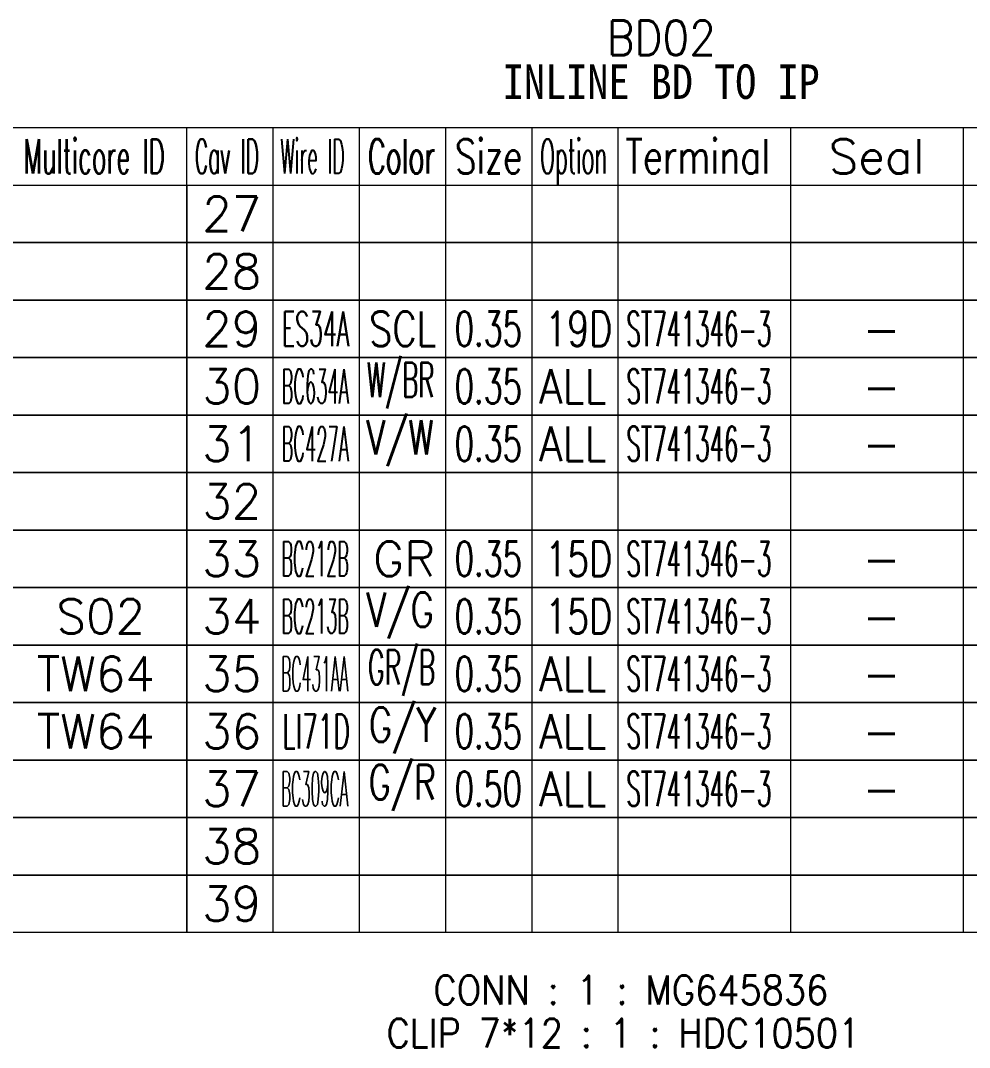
# Model space of a CAD drawing. Header units: inches. Extents: x 47316 to 59086, y 3141 to 11743.
# Drawn here: x 50629.4 to 50711.9, y 6141.8 to 6231.1 of the extents above; entities that cross this region are included whole.
import ezdxf

# ---------------------------------------------------------------- set-up
doc = ezdxf.new("R2010")
doc.units = ezdxf.units.IN
doc.header["$MEASUREMENT"] = 0
doc.styles.get("Standard").update_dxf_attribs({"font": ''})
doc.styles.get('Standard').set_extended_font_data('SimSun')

msp = doc.modelspace()

# ---------------------------------------------------------------- linework, layer by layer
at = {"color": 0, "linetype": 'Continuous', "lineweight": 15}
for p, q in [((50478.854, 6221.809), (50891.354, 6221.809)), ((50478.854, 6216.809), (50891.354, 6216.809))]:
    msp.add_line(p, q, dxfattribs=at)
at = {"color": 7, "linetype": 'Continuous', "lineweight": 15}
for p, q in [((50643.854, 6216.809), (50643.854, 6221.809)), ((50651.354, 6216.809), (50651.354, 6221.809)), ((50658.854, 6216.809), (50658.854, 6221.809)), ((50666.354, 6216.809), (50666.354, 6221.809)), ((50673.854, 6216.809), (50673.854, 6221.809)), ((50681.354, 6216.809), (50681.354, 6221.809)), ((50696.354, 6216.809), (50696.354, 6221.809)), ((50711.354, 6216.809), (50711.354, 6221.809))]:
    msp.add_line(p, q, dxfattribs=at)
at = {"color": 102, "linetype": 'Continuous', "lineweight": 15}
for p, q in [((50651.354, 6211.809), (50651.354, 6216.809)), ((50658.854, 6211.809), (50658.854, 6216.809)), ((50666.354, 6211.809), (50666.354, 6216.809)), ((50673.854, 6211.809), (50673.854, 6216.809)), ((50681.354, 6211.809), (50681.354, 6216.809)), ((50696.354, 6211.809), (50696.354, 6216.809)), ((50711.354, 6211.809), (50711.354, 6216.809)), ((50651.354, 6206.809), (50651.354, 6211.809)), ((50658.854, 6206.809), (50658.854, 6211.809)), ((50666.354, 6206.809), (50666.354, 6211.809)), ((50673.854, 6206.809), (50673.854, 6211.809)), ((50681.354, 6206.809), (50681.354, 6211.809)), ((50696.354, 6206.809), (50696.354, 6211.809)), ((50711.354, 6206.809), (50711.354, 6211.809)), ((50651.354, 6201.809), (50651.354, 6206.809)), ((50658.854, 6201.809), (50658.854, 6206.809)), ((50666.354, 6201.809), (50666.354, 6206.809)), ((50673.854, 6201.809), (50673.854, 6206.809)), ((50681.354, 6201.809), (50681.354, 6206.809)), ((50696.354, 6201.809), (50696.354, 6206.809)), ((50711.354, 6201.809), (50711.354, 6206.809)), ((50651.354, 6196.809), (50651.354, 6201.809)), ((50658.854, 6196.809), (50658.854, 6201.809)), ((50666.354, 6196.809), (50666.354, 6201.809)), ((50673.854, 6196.809), (50673.854, 6201.809)), ((50681.354, 6196.809), (50681.354, 6201.809)), ((50696.354, 6196.809), (50696.354, 6201.809)), ((50711.354, 6196.809), (50711.354, 6201.809)), ((50651.354, 6191.809), (50651.354, 6196.809)), ((50658.854, 6191.809), (50658.854, 6196.809)), ((50666.354, 6191.809), (50666.354, 6196.809)), ((50673.854, 6191.809), (50673.854, 6196.809)), ((50681.354, 6191.809), (50681.354, 6196.809)), ((50696.354, 6191.809), (50696.354, 6196.809)), ((50711.354, 6191.809), (50711.354, 6196.809)), ((50651.354, 6186.809), (50651.354, 6191.809)), ((50658.854, 6186.809), (50658.854, 6191.809)), ((50666.354, 6186.809), (50666.354, 6191.809)), ((50673.854, 6186.809), (50673.854, 6191.809)), ((50681.354, 6186.809), (50681.354, 6191.809)), ((50696.354, 6186.809), (50696.354, 6191.809)), ((50711.354, 6186.809), (50711.354, 6191.809)), ((50651.354, 6181.809), (50651.354, 6186.809)), ((50658.854, 6181.809), (50658.854, 6186.809)), ((50666.354, 6181.809), (50666.354, 6186.809)), ((50673.854, 6181.809), (50673.854, 6186.809)), ((50681.354, 6181.809), (50681.354, 6186.809)), ((50696.354, 6181.809), (50696.354, 6186.809)), ((50711.354, 6181.809), (50711.354, 6186.809)), ((50651.354, 6176.809), (50651.354, 6181.809)), ((50658.854, 6176.809), (50658.854, 6181.809)), ((50666.354, 6176.809), (50666.354, 6181.809)), ((50673.854, 6176.809), (50673.854, 6181.809)), ((50681.354, 6176.809), (50681.354, 6181.809)), ((50696.354, 6176.809), (50696.354, 6181.809)), ((50711.354, 6176.809), (50711.354, 6181.809)), ((50651.354, 6171.809), (50651.354, 6176.809)), ((50658.854, 6171.809), (50658.854, 6176.809)), ((50666.354, 6171.809), (50666.354, 6176.809)), ((50673.854, 6171.809), (50673.854, 6176.809)), ((50681.354, 6171.809), (50681.354, 6176.809)), ((50696.354, 6171.809), (50696.354, 6176.809)), ((50711.354, 6171.809), (50711.354, 6176.809)), ((50651.354, 6166.809), (50651.354, 6171.809)), ((50658.854, 6166.809), (50658.854, 6171.809)), ((50666.354, 6166.809), (50666.354, 6171.809)), ((50673.854, 6166.809), (50673.854, 6171.809)), ((50681.354, 6166.809), (50681.354, 6171.809)), ((50696.354, 6166.809), (50696.354, 6171.809)), ((50711.354, 6166.809), (50711.354, 6171.809)), ((50651.354, 6161.809), (50651.354, 6166.809)), ((50658.854, 6161.809), (50658.854, 6166.809)), ((50666.354, 6161.809), (50666.354, 6166.809)), ((50673.854, 6161.809), (50673.854, 6166.809)), ((50681.354, 6161.809), (50681.354, 6166.809)), ((50696.354, 6161.809), (50696.354, 6166.809)), ((50711.354, 6161.809), (50711.354, 6166.809)), ((50651.354, 6156.809), (50651.354, 6161.809)), ((50658.854, 6156.809), (50658.854, 6161.809)), ((50666.354, 6156.809), (50666.354, 6161.809)), ((50673.854, 6156.809), (50673.854, 6161.809)), ((50681.354, 6156.809), (50681.354, 6161.809)), ((50696.354, 6156.809), (50696.354, 6161.809)), ((50711.354, 6156.809), (50711.354, 6161.809)), ((50651.354, 6151.809), (50651.354, 6156.809)), ((50658.854, 6151.809), (50658.854, 6156.809)), ((50666.354, 6151.809), (50666.354, 6156.809)), ((50673.854, 6151.809), (50673.854, 6156.809)), ((50681.354, 6151.809), (50681.354, 6156.809)), ((50696.354, 6151.809), (50696.354, 6156.809)), ((50711.354, 6151.809), (50711.354, 6156.809))]:
    msp.add_line(p, q, dxfattribs=at)
at = {"color": 0, "linetype": 'Continuous', "lineweight": 15}
for points in [[(50561.354, 6211.809), (50561.354, 6216.809), (50643.854, 6216.809), (50643.854, 6211.809)], [(50643.854, 6211.809), (50643.854, 6216.809), (50726.354, 6216.809), (50726.354, 6211.809)], [(50561.354, 6206.809), (50561.354, 6211.809), (50643.854, 6211.809), (50643.854, 6206.809)], [(50643.854, 6206.809), (50643.854, 6211.809), (50726.354, 6211.809), (50726.354, 6206.809)], [(50561.354, 6201.809), (50561.354, 6206.809), (50643.854, 6206.809), (50643.854, 6201.809)], [(50643.854, 6201.809), (50643.854, 6206.809), (50726.354, 6206.809), (50726.354, 6201.809)], [(50561.354, 6196.809), (50561.354, 6201.809), (50643.854, 6201.809), (50643.854, 6196.809)], [(50643.854, 6196.809), (50643.854, 6201.809), (50726.354, 6201.809), (50726.354, 6196.809)], [(50561.354, 6191.809), (50561.354, 6196.809), (50643.854, 6196.809), (50643.854, 6191.809)], [(50643.854, 6191.809), (50643.854, 6196.809), (50726.354, 6196.809), (50726.354, 6191.809)], [(50561.354, 6186.809), (50561.354, 6191.809), (50643.854, 6191.809), (50643.854, 6186.809)], [(50643.854, 6186.809), (50643.854, 6191.809), (50726.354, 6191.809), (50726.354, 6186.809)], [(50561.354, 6181.809), (50561.354, 6186.809), (50643.854, 6186.809), (50643.854, 6181.809)], [(50643.854, 6181.809), (50643.854, 6186.809), (50726.354, 6186.809), (50726.354, 6181.809)], [(50561.354, 6176.809), (50561.354, 6181.809), (50643.854, 6181.809), (50643.854, 6176.809)], [(50643.854, 6176.809), (50643.854, 6181.809), (50726.354, 6181.809), (50726.354, 6176.809)], [(50561.354, 6171.809), (50561.354, 6176.809), (50643.854, 6176.809), (50643.854, 6171.809)], [(50643.854, 6171.809), (50643.854, 6176.809), (50726.354, 6176.809), (50726.354, 6171.809)], [(50561.354, 6166.809), (50561.354, 6171.809), (50643.854, 6171.809), (50643.854, 6166.809)], [(50643.854, 6166.809), (50643.854, 6171.809), (50726.354, 6171.809), (50726.354, 6166.809)], [(50561.354, 6161.809), (50561.354, 6166.809), (50643.854, 6166.809), (50643.854, 6161.809)], [(50643.854, 6161.809), (50643.854, 6166.809), (50726.354, 6166.809), (50726.354, 6161.809)], [(50561.354, 6156.809), (50561.354, 6161.809), (50643.854, 6161.809), (50643.854, 6156.809)], [(50643.854, 6156.809), (50643.854, 6161.809), (50726.354, 6161.809), (50726.354, 6156.809)], [(50561.354, 6151.809), (50561.354, 6156.809), (50643.854, 6156.809), (50643.854, 6151.809)], [(50643.854, 6151.809), (50643.854, 6156.809), (50726.354, 6156.809), (50726.354, 6151.809)]]:
    msp.add_lwpolyline(points, close=True, dxfattribs=at)

# ---------------------------------------------------------------- texts
at = {"color": 6, "linetype": 'Continuous', "lineweight": 20, "char_height": 3, "attachment_point": 1}
for s, insert, width in [('\\Fromans.shx;\\W0.9000000000;\\T1.0000000000;\\o\\lBD02', (50680.347, 6231.127), 10.54286), ('\\f黑体|b0|i0|c1|p0;\\W0.9000000000;\\T1.0000000000;\\o\\lINLINE BD TO IP', (50671.315, 6227.309), 29.1236)]:
    msp.add_mtext(s, dxfattribs=dict(at, insert=insert, width=width))
at = {"color": 7, "linetype": 'Continuous', "lineweight": 15, "char_height": 3, "attachment_point": 1}
for s, insert, width in [('\\Fromans.shx;\\W0.5185185185;\\T1.0000000000;\\o\\lMulticore ID', (50629.65, 6220.809), 14), ('\\Fromans.shx;\\W0.4292452830;\\T1.0000000000;\\o\\lCav ID', (50644.538, 6220.809), 6.5), ('\\Fromans.shx;\\W0.4026548673;\\T1.0000000000;\\o\\lWire ID', (50651.969, 6220.809), 6.5), ('\\Fromans.shx;\\W0.5687500000;\\T1.0000000000;\\o\\lColor', (50659.597, 6220.809), 6.5), ('\\Fromans.shx;\\W0.7222222222;\\T1.0000000000;\\o\\lSize', (50667.163, 6220.809), 6.5), ('\\Fromans.shx;\\W0.4595959596;\\T1.0000000000;\\o\\lOption', (50674.551, 6220.809), 6.5), ('\\Fromans.shx;\\W0.7480916031;\\T1.0000000000;\\o\\lTerminal', (50681.961, 6220.809), 14), ('\\Fromans.shx;\\W1.0000000000;\\T1.0000000000;\\o\\lSeal', (50699.639, 6220.809), 9.28571), ('\\Fromans.shx;\\W1.0000000000;\\T1.0000000000;\\o\\l27', (50645.175, 6215.809), 5.71429), ('\\Fromans.shx;\\W1.0000000000;\\T1.0000000000;\\o\\l28', (50645.175, 6210.809), 5.71429), ('\\Fromans.shx;\\W1.0000000000;\\T1.0000000000;\\o\\l29', (50645.175, 6205.809), 5.71429), ('\\Fromans.shx;\\W1.0000000000;\\T1.0000000000;\\o\\l30', (50645.175, 6200.809), 5.71429), ('\\Fromans.shx;\\W1.0000000000;\\T1.0000000000;\\o\\l31', (50645.175, 6195.809), 5.71429), ('\\Fromans.shx;\\W1.0000000000;\\T1.0000000000;\\o\\l32', (50645.175, 6190.809), 5.71429), ('\\Fromans.shx;\\W1.0000000000;\\T1.0000000000;\\o\\l33', (50645.175, 6185.809), 5.71429), ('\\Fromans.shx;\\W1.0000000000;\\T1.0000000000;\\o\\l34', (50645.175, 6180.809), 5.71429), ('\\Fromans.shx;\\W1.0000000000;\\T1.0000000000;\\o\\l35', (50645.175, 6175.809), 5.71429), ('\\Fromans.shx;\\W1.0000000000;\\T1.0000000000;\\o\\l36', (50645.175, 6170.809), 5.71429), ('\\Fromans.shx;\\W1.0000000000;\\T1.0000000000;\\o\\l37', (50645.175, 6165.809), 5.71429), ('\\Fromans.shx;\\W1.0000000000;\\T1.0000000000;\\o\\l38', (50645.175, 6160.809), 5.71429), ('\\Fromans.shx;\\W1.0000000000;\\T1.0000000000;\\o\\l39', (50645.175, 6155.809), 5.71429)]:
    msp.add_mtext(s, dxfattribs=dict(at, insert=insert, width=width))
at = {"color": 21, "linetype": 'Continuous', "lineweight": 15, "char_height": 3, "attachment_point": 1}
for s, insert, width in [('\\Fromans.shx;\\W0.4690721649;\\T1.0000000000;\\o\\lES34A', (50652.122, 6205.809), 6.5), ('\\Fromans.shx;\\W0.6500000000;\\T1.0000000000;\\o\\l0.35', (50667.132, 6205.809), 6.5), ('\\Fromans.shx;\\W0.4851485149;\\T1.0000000000;\\o\\lST741346-3', (50682.062, 6205.809), 14), ('\\Fromans.shx;\\W0.3791666667;\\T1.0000000000;\\o\\lBC634A', (50652.07, 6200.809), 6.5), ('\\Fromans.shx;\\W0.6500000000;\\T1.0000000000;\\o\\l0.35', (50667.132, 6200.809), 6.5), ('\\Fromans.shx;\\W0.4851485149;\\T1.0000000000;\\o\\lST741346-3', (50682.062, 6200.809), 14), ('\\Fromans.shx;\\W0.3791666667;\\T1.0000000000;\\o\\lBC427A', (50652.07, 6195.809), 6.5), ('\\Fromans.shx;\\W0.6500000000;\\T1.0000000000;\\o\\l0.35', (50667.132, 6195.809), 6.5), ('\\Fromans.shx;\\W0.4851485149;\\T1.0000000000;\\o\\lST741346-3', (50682.062, 6195.809), 14), ('\\Fromans.shx;\\W0.3699186992;\\T1.0000000000;\\o\\lBC212B', (50652.065, 6185.809), 6.5), ('\\Fromans.shx;\\W0.6500000000;\\T1.0000000000;\\o\\l0.35', (50667.132, 6185.809), 6.5), ('\\Fromans.shx;\\W0.4851485149;\\T1.0000000000;\\o\\lST741346-3', (50682.062, 6185.809), 14), ('\\Fromans.shx;\\W1.0000000000;\\T1.0000000000;\\o\\lS02', (50632.497, 6180.809), 8.57143), ('\\Fromans.shx;\\W0.3699186992;\\T1.0000000000;\\o\\lBC213B', (50652.065, 6180.809), 6.5), ('\\Fromans.shx;\\W0.6500000000;\\T1.0000000000;\\o\\l0.35', (50667.132, 6180.809), 6.5), ('\\Fromans.shx;\\W0.4851485149;\\T1.0000000000;\\o\\lST741346-3', (50682.062, 6180.809), 14), ('\\Fromans.shx;\\W1.0000000000;\\T1.0000000000;\\o\\lTW64', (50630.782, 6175.809), 11.42857), ('\\Fromans.shx;\\W0.3297101449;\\T1.0000000000;\\o\\lBC431AA', (50652.042, 6175.809), 6.5), ('\\Fromans.shx;\\W0.6500000000;\\T1.0000000000;\\o\\l0.35', (50667.132, 6175.809), 6.5), ('\\Fromans.shx;\\W0.4851485149;\\T1.0000000000;\\o\\lST741346-3', (50682.062, 6175.809), 14), ('\\Fromans.shx;\\W1.0000000000;\\T1.0000000000;\\o\\lTW64', (50630.782, 6170.809), 11.42857), ('\\Fromans.shx;\\W0.5290697674;\\T1.0000000000;\\o\\lLI71D', (50652.156, 6170.809), 6.5), ('\\Fromans.shx;\\W0.6500000000;\\T1.0000000000;\\o\\l0.35', (50667.132, 6170.809), 6.5), ('\\Fromans.shx;\\W0.4851485149;\\T1.0000000000;\\o\\lST741346-3', (50682.062, 6170.809), 14), ('\\Fromans.shx;\\W0.3226950355;\\T1.0000000000;\\o\\lBC309CA', (50652.038, 6165.809), 6.5), ('\\Fromans.shx;\\W0.6500000000;\\T1.0000000000;\\o\\l0.50', (50667.132, 6165.809), 6.5), ('\\Fromans.shx;\\W0.4851485149;\\T1.0000000000;\\o\\lST741346-3', (50682.062, 6165.809), 14)]:
    msp.add_mtext(s, dxfattribs=dict(at, insert=insert, width=width))
at = {"color": 140, "linetype": 'Continuous', "lineweight": 15, "char_height": 3, "attachment_point": 1}
for s, insert, width in [('\\Fromans.shx;\\W0.7844827586;\\T1.0000000000;\\o\\lSCL', (50659.69, 6205.809), 6.5), ('\\Fromans.shx;\\W0.7459016393;\\T1.0000000000;\\o\\l19D', (50674.993, 6205.809), 6.5), ('\\Fromans.shx;\\W1.0000000000;\\T1.0000000000;\\o\\l-', (50702.568, 6205.809), 3.71429), ('\\Fromans.shx;\\W0.5170454545;\\T1.0000000000;\\o\\lW/BR', (50659.501, 6201.381), 6.5), ('\\Fromans.shx;\\W0.8750000000;\\T1.0000000000;\\o\\lALL', (50674.479, 6200.809), 6.5), ('\\Fromans.shx;\\W1.0000000000;\\T1.0000000000;\\o\\l-', (50702.568, 6200.809), 3.71429), ('\\Fromans.shx;\\W0.7109375000;\\T1.0000000000;\\o\\lV/W', (50659.455, 6196.381), 6.5), ('\\Fromans.shx;\\W0.8750000000;\\T1.0000000000;\\o\\lALL', (50674.479, 6195.809), 6.5), ('\\Fromans.shx;\\W1.0000000000;\\T1.0000000000;\\o\\l-', (50702.568, 6195.809), 3.71429), ('\\Fromans.shx;\\W1.0000000000;\\T1.0000000000;\\o\\lGR', (50660.032, 6185.809), 6), ('\\Fromans.shx;\\W0.7459016393;\\T1.0000000000;\\o\\l15D', (50674.993, 6185.809), 6.5), ('\\Fromans.shx;\\W1.0000000000;\\T1.0000000000;\\o\\l-', (50702.568, 6185.809), 3.71429), ('\\Fromans.shx;\\W0.7459016393;\\T1.0000000000;\\o\\lV/G', (50659.46, 6181.381), 6.5), ('\\Fromans.shx;\\W0.7459016393;\\T1.0000000000;\\o\\l15D', (50674.993, 6180.809), 6.5), ('\\Fromans.shx;\\W1.0000000000;\\T1.0000000000;\\o\\l-', (50702.568, 6180.809), 3.71429), ('\\Fromans.shx;\\W0.5352941176;\\T1.0000000000;\\o\\lGR/B', (50659.583, 6176.381), 6.5), ('\\Fromans.shx;\\W0.8750000000;\\T1.0000000000;\\o\\lALL', (50674.479, 6175.809), 6.5), ('\\Fromans.shx;\\W1.0000000000;\\T1.0000000000;\\o\\l-', (50702.568, 6175.809), 3.71429), ('\\Fromans.shx;\\W0.7459016393;\\T1.0000000000;\\o\\lG/Y', (50659.673, 6171.381), 6.5), ('\\Fromans.shx;\\W0.8750000000;\\T1.0000000000;\\o\\lALL', (50674.479, 6170.809), 6.5), ('\\Fromans.shx;\\W1.0000000000;\\T1.0000000000;\\o\\l-', (50702.568, 6170.809), 3.71429), ('\\Fromans.shx;\\W0.7109375000;\\T1.0000000000;\\o\\lG/R', (50659.658, 6166.381), 6.5), ('\\Fromans.shx;\\W0.8750000000;\\T1.0000000000;\\o\\lALL', (50674.479, 6165.809), 6.5), ('\\Fromans.shx;\\W1.0000000000;\\T1.0000000000;\\o\\l-', (50702.568, 6165.809), 3.71429)]:
    msp.add_mtext(s, dxfattribs=dict(at, insert=insert, width=width))
at = {"color": 42, "linetype": 'Continuous', "lineweight": 15, "char_height": 2.5, "attachment_point": 1}
for s, insert, width in [('\\Fromans.shx;\\W0.9000000000;\\T1.0000000000;\\o\\lCONN : 1 : MG645836', (50665.282, 6148.059), 40.28571), ('\\Fromans.shx;\\W0.9000000000;\\T1.0000000000;\\o\\lCLIP 7*12 : 1 : HDC10501', (50661.211, 6144.309), 48.42857)]:
    msp.add_mtext(s, dxfattribs=dict(at, insert=insert, width=width))

doc.saveas('drawing.dxf')
